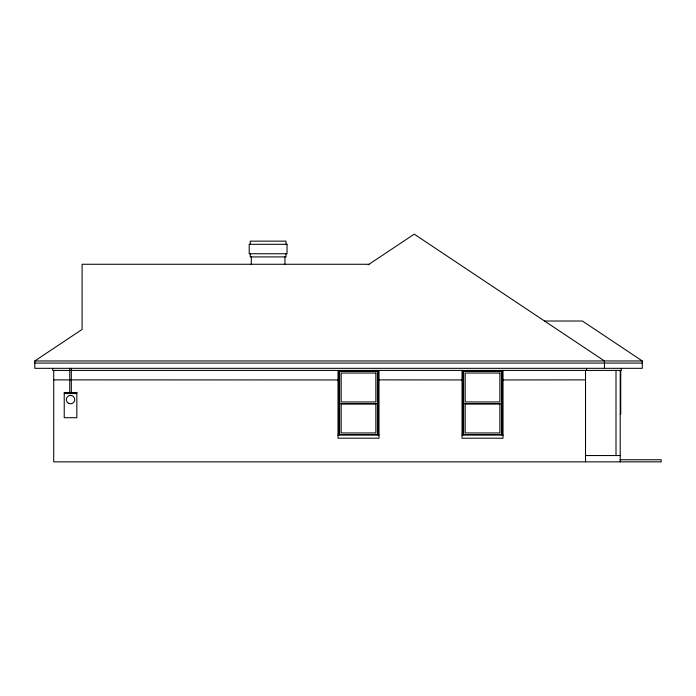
<?xml version="1.0" encoding="UTF-8"?>
<svg xmlns="http://www.w3.org/2000/svg" width="696" height="696" viewBox="0 0 696 696"><rect width="100%" height="100%" fill="white"/><g stroke="black" fill="none" stroke-linecap="round" stroke-linejoin="round"><path stroke-width="1.04" d="M544.542 321.021L582.378 321.021L642.286 360.963L642.286 368.323L34.8 368.323L34.8 360.963L82.093 329.434L82.093 264.271L369.019 264.271M368.271 264.767L414.216 234.143L604.45 360.963L604.45 368.323M34.8 360.963L642.286 360.963M34.8 363.068L642.286 363.068M53.714 379.877L338.012 379.946M379.007 379.877L462.031 379.946M503.025 379.946L585.527 379.877M64.232 393.545L76.838 393.545M339.596 403.532L377.432 403.532M463.614 403.532L501.451 403.532M620.214 414.042L620.736 414.042L620.736 370.42M338.012 435.061L379.007 435.061M462.031 435.061L503.025 435.061M585.527 455.549L620.214 455.549M620.119 459.76L661.2 459.76L661.2 461.857L53.714 461.857L53.714 370.42M621.258 368.323L621.258 370.42L52.67 370.42L52.67 368.323M620.214 370.42L620.214 461.857M616.003 370.42L616.003 455.549M586.58 368.323L586.58 370.42M585.527 370.42L585.527 461.857M503.025 370.42L503.025 438.21L462.031 438.21L462.031 370.42M501.973 370.42L501.973 435.061M463.084 370.42L463.084 435.061M379.007 370.42L379.007 438.21L338.012 438.21L338.012 370.42M377.954 370.42L377.954 435.061M339.065 370.42L339.065 435.061M285.986 244.305L285.986 241.147L250.255 241.147L250.255 244.305M285.986 253.762L285.986 256.911L250.255 256.911L250.255 253.762M284.942 256.911L284.942 264.436M251.308 256.911L251.308 264.515M71.323 368.323L71.323 392.492M69.748 368.323L69.748 392.492M287.039 244.305L249.203 244.305L249.203 253.762L287.039 253.762L287.039 244.305M377.432 371.473L339.596 371.473L339.596 434.53L377.432 434.53L377.432 371.473M501.451 371.473L463.614 371.473L463.614 434.53L501.451 434.53L501.451 371.473M375.849 373.047L341.171 373.047L341.171 401.949L375.849 401.949L375.849 373.047M499.867 373.047L465.189 373.047L465.189 401.949L499.867 401.949L499.867 373.047M76.838 392.492L64.232 392.492L64.232 417.713L76.838 417.713L76.838 392.492M375.849 404.054L341.171 404.054L341.171 432.955L375.849 432.955L375.849 404.054M499.867 404.054L465.189 404.054L465.189 432.955L499.867 432.955L499.867 404.054M68.434 403.228A4.202 4.202 0 0 0 74.742 399.591A4.202 4.202 0 0 0 68.434 395.946A4.202 4.202 0 0 0 68.434 403.228"/></g></svg>
